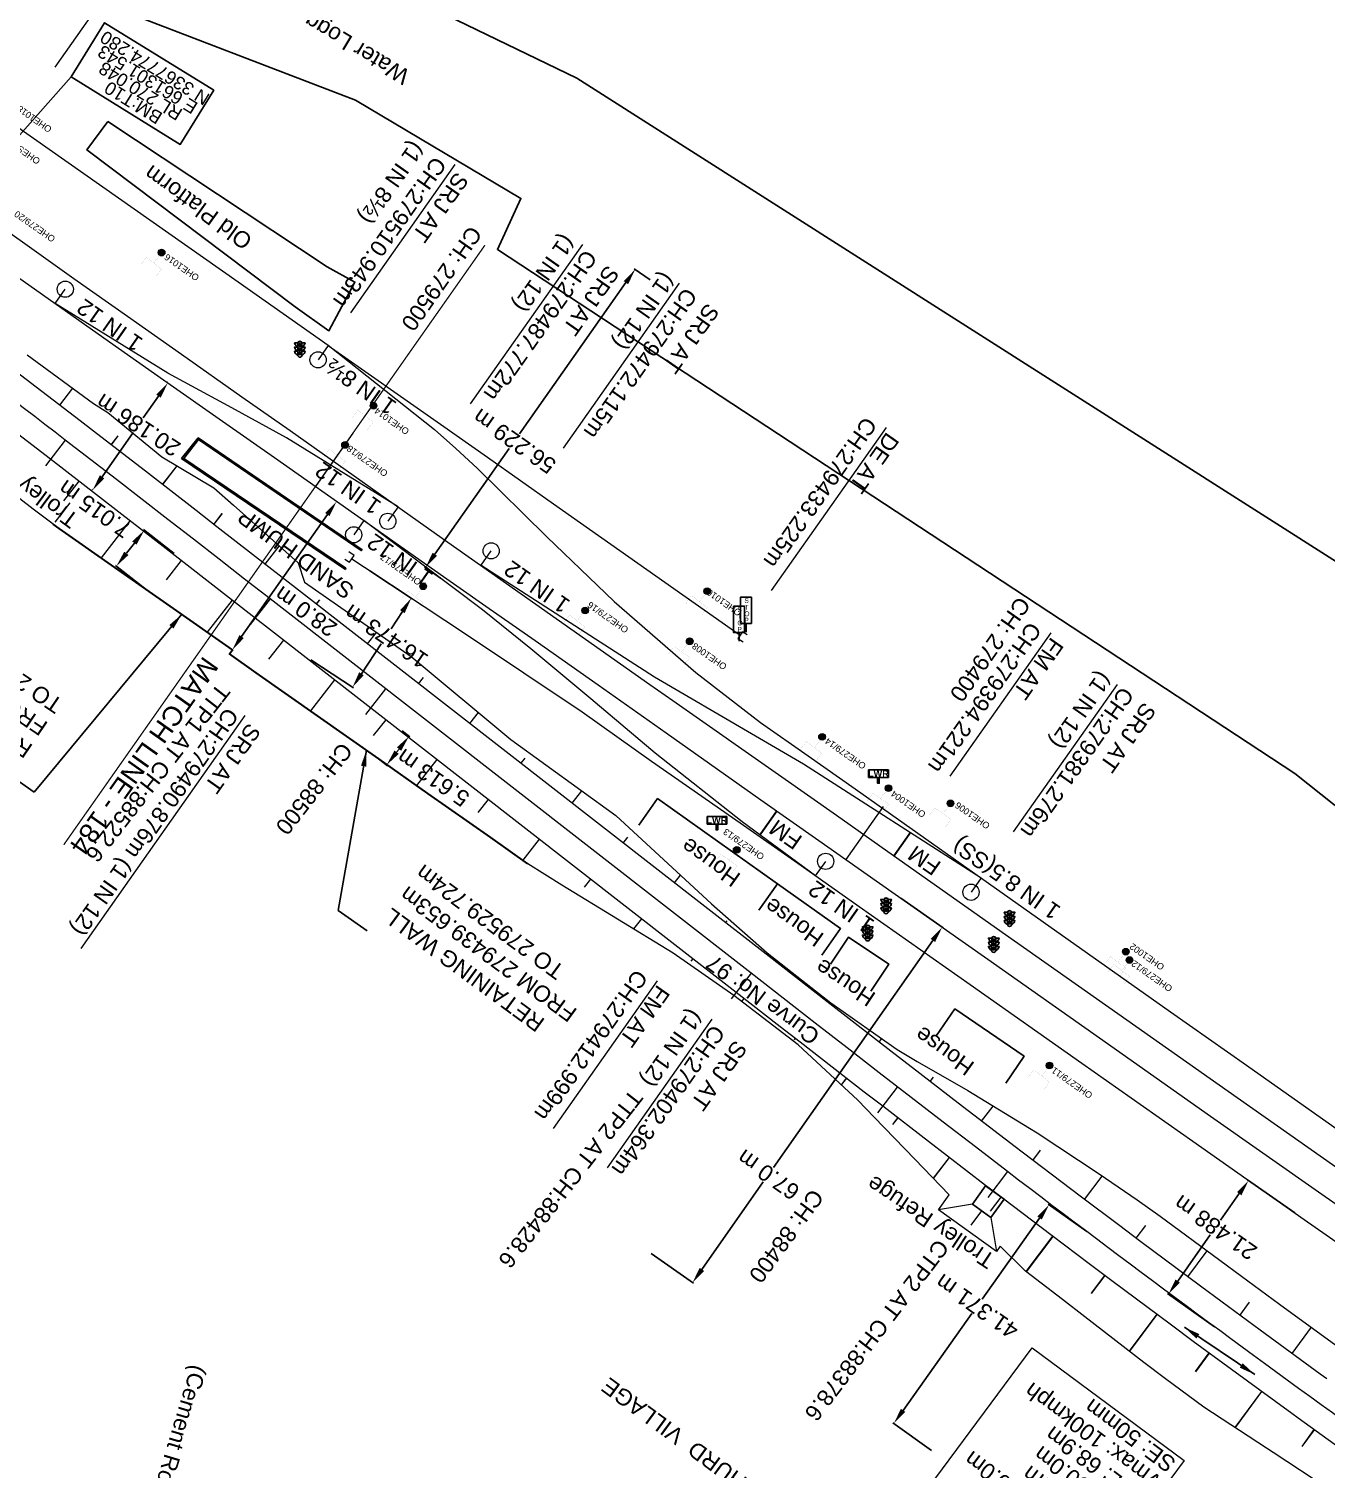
# Model space of a CAD drawing. Header units: metres. Extents: x 644418 to 1306172, y 3366650 to 6747308.
# Drawn here: x 661313.6 to 661513.7, y 3367580.5 to 3367802.7 of the extents above; entities that cross this region are included whole.
import ezdxf
from ezdxf.enums import TextEntityAlignment as Align

# ---------------------------------------------------------------- set-up
doc = ezdxf.new("R2010")
doc.units = ezdxf.units.M
doc.header["$MEASUREMENT"] = 0
doc.linetypes.add('CENTER', pattern=[2, 1.25, -0.25, 0.25, -0.25])
doc.linetypes.add('PHANTOM2', pattern=[1.25, 0.625, -0.125, 0.125, -0.125, 0.125, -0.125])
doc.layers.get('Defpoints').update_dxf_attribs({"lineweight": 0})
for name, color, linetype, lineweight in [('BOUNDARY DIMENTION', 10, 'Continuous', 0), ('Cardinal_Leader', 10, 'Continuous', 0), ('Existing Chainage', 7, 'Continuous', 0), ('Existing IR Track', 143, 'Continuous', 0), ('Existing Railway Boundary', 7, 'CENTER', 0), ('OHE MAST', 8, 'Continuous', 0), ('OHE MAST TEXT', 8, 'Continuous', 0), ('Proposed Chainage', 10, 'Continuous', 0), ('Proposed Curve_Details', 10, 'Continuous', 0), ('PROPOSED DFC TRACK', 1, 'Continuous', 0), ('PROPOSED DFCC TOE LINE', 239, 'Continuous', 0), ('PROPOSED DFCC TOE SLOPES', 239, 'Continuous', 0), ('PROPOSED DFCC TRACK', 1, 'Continuous', 0), ('PROPOSED RETAINING WALL', 154, 'Continuous', 30), ('Proposed TPTC Chainages', 1, 'Continuous', 0), ("SHAMBU STN. SRJ's", 251, 'Continuous', 0)]:
    doc.layers.add(name, color=color, linetype=linetype, lineweight=lineweight)
for name, color, linetype in [('DFCC Boundary', 6, 'CENTER'), ('Dimension', 10, 'Continuous'), ('LWR', 251, 'Continuous'), ('MATCH LINE', 7, 'Continuous'), ('PROPOSED DFCC FORMATION LINE', 187, 'Continuous'), ('RESIDENTIAL_BL_PUC', 251, 'Continuous'), ('RESIDENTIAL_BL_SEMI', 251, 'Continuous'), ('RETAINING_WALL', 142, 'Continuous'), ('Side Details', 251, 'Continuous'), ('SIGNAL_POST', 8, 'Continuous'), ('SRJ13A', 251, 'Continuous'), ('STOP', 251, 'Continuous'), ('STYLEREMARK', 251, 'Continuous'), ('SUB_ROAD_EDGE', 34, 'Continuous'), ('TOPO_TEXT', 251, 'Continuous'), ('Trolley Refuse', 10, 'Continuous'), ('Village Name', 7, 'Continuous'), ('WATER_LOGGED_AREA', 5, 'Continuous')]:
    doc.layers.add(name, color=color, linetype=linetype)
doc.styles.add('CUT-FILL', font='cut-fill.shx', dxfattribs={"height": 2})
doc.styles.add('NB', font='swissbo.ttf', dxfattribs={"height": 1.5})
doc.styles.get("Standard").update_dxf_attribs({"font": 'arial.ttf'})
doc.styles.add('Style-Arial', font='arial.ttf')
doc.styles.add('Vill txt', font='arial.ttf', dxfattribs={"height": 3})
doc.dimstyles.new('DIM', dxfattribs={"dimtxt": 2.5, "dimasz": 2.5, "dimexe": 0.18, "dimexo": 0.0625, "dimgap": 0.09, "dimtad": 0, "dimtih": 1, "dimtoh": 1, "dimdec": 3, "dimzin": 0, "dimdsep": 46, "dimtxsty": 'Standard', "dimcen": 0.09, "dimadec": 0, "dimazin": 0, "dimtfac": 1, "dimtdec": 3, "dimtofl": 0, "dimtmove": 0, "dimatfit": 3, "dimfxl": 1, "dimtolj": 1, "dimtzin": 0, "dimarcsym": 0})
doc.dimstyles.new('ISO-25', dxfattribs={"dimtxt": 2.5, "dimasz": 2.5, "dimexe": 1.25, "dimexo": 0.625, "dimtad": 1, "dimtxsty": 'Standard', "dimcen": 2.5, "dimadec": 0, "dimazin": 0, "dimtfac": 1, "dimtmove": 0, "dimatfit": 3, "dimfxl": 1, "dimarcsym": 0})

# ---------------------------------------------------------------- blocks, each defined once
blk = doc.blocks.new('LWR')
for p, q in [((-1.52, 2.09), (1.54, 2.09)), ((-1.52, 0.92), (-1.52, 2.09)), ((-1.52, 0.92), (1.54, 0.92)), ((1.54, 2.09), (1.54, 0.92))]:
    blk.add_line(p, q)
blk.add_lwpolyline([(-0.13, 0.92), (-0.13, 0), (0.13, 0), (0.13, 0.92)])
at = {"style": 'NB', "width": 1.025371}
blk.add_text('LWR', height=0.988, dxfattribs=at).set_placement((0, 1.5), align=Align.MIDDLE)
blk = doc.blocks.new('SIG')
for color, points in [(1, [(-0.22, 0.42, 0.180295), (-0.01, 0.33, -0.00255), (0.01, 0.33, -0.00255), (0.02, 0.33, 0.180295), (0.23, 0.42, -0.002654), (0.25, 0.44, 0.184495), (0.33, 0.65, 1.000001), (-0.32, 0.65, 0.184495), (-0.24, 0.44, -0.002654)]), (2, [(0.23, -0.23, -0.002654), (0.25, -0.21, 0.184495), (0.33, 0.01, 1.000001), (-0.32, 0.01, 0.184495), (-0.24, -0.21, -0.002654), (-0.22, -0.23, 0.180295), (-0.01, -0.32, -0.00255), (0.01, -0.32, -0.00255), (0.02, -0.32, 0.180295)]), (3, [(0.23, -0.88, -0.002654), (0.25, -0.86, 0.184495), (0.33, -0.64, 1.000001), (-0.32, -0.64, 0.184495), (-0.24, -0.86, -0.002654), (-0.22, -0.88, 0.395599)])]:
    blk.add_hatch(color=color).paths.add_polyline_path(points)
for p, q in [((-0.31, 0.98), (-0.32, -0.9)), ((0.33, -0.9), (0.32, 0.98))]:
    blk.add_line(p, q)
for points in [[(-0.31, 0.98), (-0.81, 0.98, 0.198758), (-0.42, 0.41, 0.003814), (-0.31, 0.39, 0.003814)], [(-0.31, 0.33), (-0.81, 0.33, 0.198758), (-0.42, -0.23, 0.003727), (-0.32, -0.26, 0.003727)], [(0.32, 0.98), (0.82, 0.98, -0.198758), (0.44, 0.41, -0.003814), (0.32, 0.39, -0.003814)], [(0.32, 0.33), (0.82, 0.33, -0.198758), (0.44, -0.23, -0.003727), (0.33, -0.26, -0.003727)], [(-0.32, -0.32), (-0.81, -0.32, 0.198758), (-0.42, -0.88, 0.003639), (-0.32, -0.9)], [(0.33, -0.32), (0.82, -0.32, -0.198758), (0.44, -0.88, -0.003639), (0.33, -0.9)]]:
    blk.add_lwpolyline(points, format="xyb")
for centre, radius, start, end in [((0.01, 0.91), 0.324, 12.4049, 167.5951), ((0.01, 0.81), 0.357, 27.7578, 152.2422), ((0.01, -0.9), 0.324, 181.4572, 358.5428)]:
    blk.add_arc(centre, radius, start, end)
blk = doc.blocks.new('STOP')
at = {"layer": 'SRJ13A'}
blk.add_lwpolyline([(0.84, 5.38), (-0.84, 5.38), (-0.84, 1.32), (0.84, 1.32)], close=True, dxfattribs=at)
blk.add_lwpolyline([(0, 1.32), (0, 0)], dxfattribs=at)
at = {"layer": 'SRJ13A', "style": 'CUT-FILL'}
for s, p in [('S', (-0.25, 4.48)), ('T', (-0.25, 3.44)), ('O', (-0.25, 2.44)), ('P', (-0.25, 1.46))]:
    blk.add_text(s, height=0.739, dxfattribs=at).set_placement(p)
blk = doc.blocks.new('OHE MAST')
h = blk.add_hatch(color=256)
edge = h.paths.add_edge_path()
edge.add_arc((0, 0), 0.514, 0, 360)
at = {"const_width": 0.01, "flags": 128}
for points in [[(1.5, 3.5), (1.5, 2), (-1.5, 2), (-1.5, 3.5)], [(0, 2), (0, 0)]]:
    blk.add_lwpolyline(points, dxfattribs=at)
blk.add_circle((0, 0), 0.514)
blk = doc.blocks.new('*D1673')
at = {"layer": 'Defpoints', "color": 0, "transparency": 16777216}
for p in [(661335.02, 3367748.04), (661335.02, 3367748.04), (661323.44, 3367731.51)]:
    blk.add_point(p, dxfattribs=at)
at = {"layer": 'Dimension', "color": 0, "lineweight": -2, "transparency": 16777216}
for p, q in [((661334.97, 3367748.08), (661334.87, 3367748.15)), ((661333.58, 3367745.99), (661331.24, 3367742.64)), ((661324.88, 3367733.55), (661329.67, 3367740.4)), ((661323.39, 3367731.54), (661323.29, 3367731.61))]:
    blk.add_line(p, q, dxfattribs=at)
at = {"layer": 'Dimension', "color": 0, "transparency": 16777216}
for points in [[(661333.24, 3367746.23), (661333.93, 3367745.76), (661335.02, 3367748.04)], [(661324.53, 3367733.79), (661325.22, 3367733.31), (661323.44, 3367731.51)]]:
    blk.add_solid(points, dxfattribs=at)
at = {"layer": 'Dimension', "color": 0, "lineweight": 0, "transparency": 16777216, "insert": (661330.45, 3367741.52), "char_height": 2.5, "attachment_point": 5, "rotation": 147}
blk.add_mtext('\\A1;20.186 m', dxfattribs=at)
blk = doc.blocks.new('*D1677')
at = {"layer": 'Defpoints', "color": 0, "transparency": 16777216}
for p in [(661366.11, 3367719.1), (661372.57, 3367714.84), (661357.04, 3367705.35)]:
    blk.add_point(p, dxfattribs=at)
at = {"layer": 'Dimension', "color": 0, "lineweight": -2, "transparency": 16777216}
for p, q in [((661366.16, 3367719.07), (661372.72, 3367714.74)), ((661371.19, 3367712.75), (661369.44, 3367710.1)), ((661364.88, 3367703.17), (661367.94, 3367707.81)), ((661357.09, 3367705.32), (661363.65, 3367700.99))]:
    blk.add_line(p, q, dxfattribs=at)
at = {"layer": 'Dimension', "color": 0, "transparency": 16777216}
for points in [[(661370.85, 3367712.98), (661371.54, 3367712.52), (661372.57, 3367714.84)], [(661364.53, 3367703.4), (661365.22, 3367702.94), (661363.5, 3367701.09)]]:
    blk.add_solid(points, dxfattribs=at)
at = {"layer": 'Dimension', "color": 0, "lineweight": 0, "transparency": 16777216, "insert": (661368.69, 3367708.95), "char_height": 2.5, "attachment_point": 5, "rotation": 146}
blk.add_mtext('\\A1;16.473 m', dxfattribs=at)
blk = doc.blocks.new('*D1507')
at = {"layer": 'Defpoints', "color": 0, "transparency": 16777216}
for p in [(661508.85, 3367619.98), (661489.32, 3367607.46), (661496.47, 3367602.42)]:
    blk.add_point(p, dxfattribs=at)
at = {"layer": 'Dimension', "color": 0, "lineweight": -2, "transparency": 16777216}
for p, q in [((661508.8, 3367620.01), (661501.55, 3367625.13)), ((661500.26, 3367622.98), (661497.37, 3367618.88)), ((661490.76, 3367609.5), (661495.79, 3367616.64)), ((661496.42, 3367602.45), (661489.17, 3367607.56))]:
    blk.add_line(p, q, dxfattribs=at)
at = {"layer": 'Dimension', "color": 0, "transparency": 16777216}
for points in [[(661499.92, 3367623.22), (661500.6, 3367622.74), (661501.7, 3367625.02)], [(661490.42, 3367609.74), (661491.1, 3367609.26), (661489.32, 3367607.46)]]:
    blk.add_solid(points, dxfattribs=at)
at = {"layer": 'Dimension', "color": 0, "lineweight": 0, "transparency": 16777216, "insert": (661496.58, 3367617.76), "char_height": 2.5, "attachment_point": 5, "rotation": 145}
blk.add_mtext('\\A1;21.488 m', dxfattribs=at)
blk = doc.blocks.new('*D1555')
at = {"layer": 'Defpoints', "color": 0, "linetype": 'ByBlock', "ltscale": 0.5, "transparency": 16777216}
for p in [(661407.1, 3367765.54), (661409.48, 3367763.87), (661377.13, 3367717.88)]:
    blk.add_point(p, dxfattribs=at)
at = {"layer": 'Existing Railway Boundary', "color": 0, "linetype": 'ByBlock', "lineweight": -2, "ltscale": 0.5, "transparency": 16777216}
for p, q in [((661409.42, 3367763.91), (661406.95, 3367765.65)), ((661405.66, 3367763.5), (661389.25, 3367740.16)), ((661376.19, 3367721.6), (661387.68, 3367737.93)), ((661377.08, 3367717.92), (661374.61, 3367719.65))]:
    blk.add_line(p, q, dxfattribs=at)
at = {"layer": 'Existing Railway Boundary', "color": 0, "linetype": 'ByBlock', "ltscale": 0.5, "transparency": 16777216}
for points in [[(661405.32, 3367763.74), (661406, 3367763.26), (661407.1, 3367765.54)], [(661375.85, 3367721.84), (661376.53, 3367721.36), (661374.75, 3367719.55)]]:
    blk.add_solid(points, dxfattribs=at)
at = {"layer": 'Existing Railway Boundary', "color": 0, "linetype": 'ByBlock', "ltscale": 0.5, "transparency": 16777216, "insert": (661388.46, 3367739.04), "char_height": 2.5, "attachment_point": 5, "rotation": 145}
blk.add_mtext('\\A1;56.229 m', dxfattribs=at)
blk = doc.blocks.new('*D1612')
at = {"layer": 'BOUNDARY DIMENTION', "color": 0, "lineweight": -2, "transparency": 16777216}
for p, q in [((661476.74, 3367617.12), (661470.76, 3367621.36)), ((661469.46, 3367619.22), (661460.59, 3367606.71)), ((661448.41, 3367589.56), (661459.01, 3367604.48)), ((661452.8, 3367583.38), (661446.82, 3367587.62))]:
    blk.add_line(p, q, dxfattribs=at)
at = {"layer": 'BOUNDARY DIMENTION', "color": 0, "transparency": 16777216}
for points in [[(661469.12, 3367619.46), (661469.8, 3367618.98), (661470.91, 3367621.26)], [(661448.08, 3367589.8), (661448.75, 3367589.32), (661446.97, 3367587.52)]]:
    blk.add_solid(points, dxfattribs=at)
at = {"layer": 'Defpoints', "color": 0, "transparency": 16777216}
for p in [(661470.91, 3367621.26), (661476.79, 3367617.08), (661452.85, 3367583.35)]:
    blk.add_point(p, dxfattribs=at)
at = {"layer": 'BOUNDARY DIMENTION', "color": 0, "transparency": 16777216, "insert": (661459.8, 3367605.59), "char_height": 2.5, "attachment_point": 5, "rotation": 145}
blk.add_mtext('\\A1;41.371 m', dxfattribs=at)
blk = doc.blocks.new('*D1613')
at = {"layer": 'BOUNDARY DIMENTION', "color": 0, "lineweight": -2, "transparency": 16777216}
for p, q in [((661371.16, 3367694.35), (661372.36, 3367693.42)), ((661370.3, 3367691.08), (661370.68, 3367691.56)), ((661367.71, 3367689.92), (661368.91, 3367688.99))]:
    blk.add_line(p, q, dxfattribs=at)
at = {"layer": 'BOUNDARY DIMENTION', "color": 0, "transparency": 16777216}
for points in [[(661370.35, 3367691.82), (661371.01, 3367691.3), (661372.21, 3367693.53)], [(661369.97, 3367691.33), (661370.63, 3367690.82), (661368.77, 3367689.1)]]:
    blk.add_solid(points, dxfattribs=at)
at = {"layer": 'Defpoints', "color": 0, "transparency": 16777216}
for p in [(661371.11, 3367694.39), (661372.21, 3367693.53), (661367.67, 3367689.96)]:
    blk.add_point(p, dxfattribs=at)
at = {"layer": 'BOUNDARY DIMENTION', "color": 0, "transparency": 16777216, "insert": (661375.93, 3367687.13), "char_height": 2.5, "attachment_point": 5, "rotation": 145}
blk.add_mtext('\\A1;5.613 m', dxfattribs=at)
blk = doc.blocks.new('*D1614')
at = {"layer": 'BOUNDARY DIMENTION', "color": 0, "lineweight": -2, "transparency": 16777216}
for p, q in [((661336.01, 3367721.72), (661331.26, 3367725.42)), ((661328.63, 3367721.75), (661329.86, 3367723.34)), ((661331.7, 3367716.19), (661326.95, 3367719.89))]:
    blk.add_line(p, q, dxfattribs=at)
at = {"layer": 'BOUNDARY DIMENTION', "color": 0, "transparency": 16777216}
for points in [[(661329.53, 3367723.59), (661330.19, 3367723.08), (661331.4, 3367725.31)], [(661328.3, 3367722), (661328.95, 3367721.49), (661327.09, 3367719.78)]]:
    blk.add_solid(points, dxfattribs=at)
at = {"layer": 'Defpoints', "color": 0, "transparency": 16777216}
for p in [(661331.4, 3367725.31), (661336.06, 3367721.68), (661331.75, 3367716.15)]:
    blk.add_point(p, dxfattribs=at)
at = {"layer": 'BOUNDARY DIMENTION', "color": 0, "transparency": 16777216, "insert": (661323.76, 3367728.6), "char_height": 2.5, "attachment_point": 5, "rotation": 145}
blk.add_mtext('\\A1;7.015 m', dxfattribs=at)
blk = doc.blocks.new('*D1801')
at = {"layer": 'Defpoints', "color": 0, "linetype": 'Continuous', "ltscale": 0.5, "transparency": 16777216}
for p in [(661448.01, 3367668.6), (661454.45, 3367664.08), (661409.5, 3367613.78)]:
    blk.add_point(p, dxfattribs=at)
at = {"layer": 'DFCC Boundary', "color": 0, "linetype": 'Continuous', "lineweight": -2, "ltscale": 0.5, "transparency": 16777216}
for p, q in [((661448.06, 3367668.57), (661454.6, 3367663.98)), ((661453.01, 3367662.04), (661428.41, 3367627.02)), ((661417.38, 3367611.3), (661426.84, 3367624.78)), ((661409.55, 3367613.74), (661416.09, 3367609.15))]:
    blk.add_line(p, q, dxfattribs=at)
at = {"layer": 'DFCC Boundary', "color": 0, "linetype": 'Continuous', "ltscale": 0.5, "transparency": 16777216}
for points in [[(661452.67, 3367662.28), (661453.35, 3367661.8), (661454.45, 3367664.08)], [(661417.04, 3367611.54), (661417.72, 3367611.06), (661415.94, 3367609.26)]]:
    blk.add_solid(points, dxfattribs=at)
at = {"layer": 'DFCC Boundary', "color": 0, "linetype": 'Continuous', "ltscale": 0.5, "transparency": 16777216, "insert": (661427.63, 3367625.9), "char_height": 2.5, "attachment_point": 5, "rotation": 145}
blk.add_mtext('\\A1;67.0 m', dxfattribs=at)
blk = doc.blocks.new('*D1813')
at = {"layer": 'Defpoints', "color": 0, "linetype": 'Continuous', "ltscale": 0.5, "transparency": 16777216}
for p in [(661361.06, 3367729.77), (661361.06, 3367729.77), (661344.97, 3367706.86)]:
    blk.add_point(p, dxfattribs=at)
at = {"layer": 'DFCC Boundary', "color": 0, "linetype": 'Continuous', "lineweight": -2, "ltscale": 0.5, "transparency": 16777216}
for p, q in [((661361.11, 3367729.74), (661361.21, 3367729.67)), ((661346.4, 3367708.91), (661359.62, 3367727.73)), ((661345.02, 3367706.83), (661345.11, 3367706.76))]:
    blk.add_line(p, q, dxfattribs=at)
at = {"layer": 'DFCC Boundary', "color": 0, "linetype": 'Continuous', "ltscale": 0.5, "transparency": 16777216}
for points in [[(661359.28, 3367727.97), (661359.96, 3367727.49), (661361.06, 3367729.77)], [(661346.06, 3367709.15), (661346.74, 3367708.67), (661344.97, 3367706.86)]]:
    blk.add_solid(points, dxfattribs=at)
at = {"layer": 'DFCC Boundary', "color": 0, "linetype": 'Continuous', "ltscale": 0.5, "transparency": 16777216, "insert": (661356.29, 3367712.78), "char_height": 2.5, "attachment_point": 5, "rotation": 145}
blk.add_mtext('\\A1;28.0 m', dxfattribs=at)

msp = doc.modelspace()

# ---------------------------------------------------------------- linework, layer by layer
at = {"layer": 'Cardinal_Leader', "linetype": 'Continuous', "lineweight": 0, "flags": 128}
for points in [[(661319.1973, 3367739.2226), (661316.1482, 3367735.26)], [(661350.8056, 3367714.7091), (661347.7338, 3367710.7639)], [(661424.9666, 3367656.9676), (661421.8949, 3367653.0224)], [(661464.5206, 3367626.3823), (661461.4885, 3367622.4066)]]:
    msp.add_lwpolyline(points, dxfattribs=at)
at = {"layer": 'Existing Chainage', "color": 0, "linetype": 'Continuous', "lineweight": 13, "flags": 128}
for points in [[(661363.538, 3367740.2605), (661357.7895, 3367732.0779)], [(661445.3219, 3367682.7179), (661439.5744, 3367674.5346)]]:
    msp.add_lwpolyline(points, dxfattribs=at)
at = {"layer": 'Existing IR Track', "flags": 128}
for points in [[(661311.3696, 3367787.858), (661345.8684, 3367763.6299), (661359.7374, 3367753.8347), (661376.1464, 3367740.8722), (661379.4254, 3367737.93), (661382.7483, 3367734.8651), (661393.493, 3367724.2886), (661403.8393, 3367714.3202), (661416.447, 3367703.3665), (661426.419, 3367695.6693), (661433.7686, 3367690.5374), (661441.0042, 3367685.4267), (661467.0458, 3367667.0321), (661489.6715, 3367651.0504), (661501.3634, 3367642.8196), (661518.3585, 3367630.8378)], [(661303.3854, 3367776.308), (661320.543, 3367764.1393), (661328.7858, 3367758.332), (661337.1457, 3367752.4424), (661346.4137, 3367745.8974), (661353.8693, 3367740.6683), (661377.3338, 3367724.1084), (661409.363, 3367701.5043), (661412.8826, 3367699.0349), (661429.7075, 3367687.2777), (661438.1289, 3367681.3409), (661446.9424, 3367675.1277), (661464.192, 3367662.9772), (661481.505, 3367650.7822), (661498.5337, 3367638.8015), (661520.3497, 3367623.482)], [(661300.5609, 3367772.2919), (661326.0018, 3367754.3781), (661334.358, 3367748.5044), (661343.441, 3367742.1469), (661351.452, 3367736.5302), (661365.1792, 3367726.8787), (661374.622, 3367720.2526), (661384.0855, 3367713.6033), (661391.6539, 3367708.2798), (661401.3932, 3367701.4464), (661411.8653, 3367694.044), (661426.4789, 3367683.7322), (661435.4019, 3367677.4652), (661444.2845, 3367671.2265), (661461.4798, 3367659.1253), (661478.7125, 3367646.9978), (661495.8271, 3367634.9583), (661512.9966, 3367622.8803), (661529.2967, 3367611.5227)], [(661370.517, 3367728.9193), (661353.3338, 3367739.5492), (661344.8751, 3367744.1953), (661335.0355, 3367749.5361), (661317.6432, 3367760.2637)], [(661359.7574, 3367753.8189), (661377.0809, 3367741.6739), (661384.3048, 3367736.58), (661394.5018, 3367729.3794), (661423.3024, 3367709.1438)], [(661434.9126, 3367672.0194), (661423.604, 3367680.3339), (661410.194, 3367690.9261), (661400.2499, 3367699.2936), (661390.9805, 3367707.0353), (661383.5451, 3367713.048), (661365.2503, 3367726.8288)], [(661363.3793, 3367720.8994), (661371.344, 3367715.6454), (661380.9513, 3367709.3078), (661398.9098, 3367697.2748), (661409.6345, 3367689.7095), (661423.2847, 3367680.173), (661432.6707, 3367673.5915), (661441.6576, 3367667.2897), (661458.7445, 3367655.2429), (661475.9679, 3367643.1039), (661493.0858, 3367631.0661), (661510.2832, 3367618.9724), (661526.5409, 3367607.6232)], [(661383.3221, 3367719.9087), (661410.0726, 3367702.6921), (661425.0396, 3367693.9818), (661433.0621, 3367689.2916), (661460.4446, 3367671.695)]]:
    msp.add_lwpolyline(points, dxfattribs=at)
at = {"layer": 'MATCH LINE', "linetype": 'PHANTOM2', "ltscale": 15, "const_width": 0.2}
msp.add_lwpolyline([(661383.9168, 3367769.2684), (661318.9736, 3367676.7978)], dxfattribs=at)
at = {"layer": 'Proposed Chainage', "lineweight": 0, "flags": 128}
msp.add_lwpolyline([(661365.5628, 3367696.8823), (661368.6346, 3367700.8275)], dxfattribs=at)
at = {"layer": 'Proposed Chainage', "linetype": 'Continuous', "lineweight": 0, "flags": 128}
msp.add_lwpolyline([(661444.4988, 3367635.4627), (661447.5576, 3367639.4179)], dxfattribs=at)
at = {"layer": 'Proposed Curve_Details'}
msp.add_lwpolyline([(661491.7734, 3367581.8201), (661471.6287, 3367554.6377), (661448.1892, 3367572.0086), (661468.334, 3367599.191)], close=True, dxfattribs=at)
at = {"layer": 'PROPOSED DFCC FORMATION LINE', "lineweight": 0, "flags": 128}
for points in [[(661513.7372, 3367594.4256), (661512.752, 3367595.1415), (661503.4979, 3367601.9015), (661497.6258, 3367606.2248), (661494.2749, 3367608.7039), (661485.0832, 3367615.5485), (661481.6093, 3367618.1525), (661475.9231, 3367622.4353), (661466.7947, 3367629.3641), (661465.6887, 3367630.208), (661456.8858, 3367636.9571), (661449.8517, 3367642.3843), (661447.0018, 3367644.5901), (661437.1331, 3367652.2507), (661434.0611, 3367654.6403), (661427.2704, 3367659.9265), (661418.2807, 3367666.9258), (661402.4999, 3367679.2127), (661386.7191, 3367691.4996), (661370.9384, 3367703.7864), (661355.1576, 3367716.0733), (661353.1093, 3367717.668), (661342.5852, 3367725.8585), (661339.3697, 3367728.3577), (661332.0469, 3367734.0385), (661323.543, 3367740.6093), (661321.4841, 3367742.1947), (661311.4472, 3367749.8889)], [(661517.6548, 3367582.3375), (661509.3301, 3367588.3571), (661508.3419, 3367589.0751), (661499.06, 3367595.8554), (661493.1703, 3367600.1917), (661489.8093, 3367602.6782), (661480.59, 3367609.5434), (661477.1057, 3367612.1553), (661471.4023, 3367616.4509), (661462.2465, 3367623.4005), (661461.1373, 3367624.2469), (661452.3116, 3367631.0135), (661445.2635, 3367636.4515), (661442.409, 3367638.6608), (661432.5293, 3367646.33), (661429.4553, 3367648.7212), (661422.6628, 3367654.0087), (661413.6731, 3367661.0081), (661397.8923, 3367673.2949), (661382.1116, 3367685.5818), (661366.3308, 3367697.8686), (661350.55, 3367710.1555), (661348.5018, 3367711.7502), (661337.9814, 3367719.9378), (661334.7686, 3367722.4349), (661327.4544, 3367728.109), (661318.965, 3367734.6685), (661316.9105, 3367736.2506), (661306.895, 3367743.9284)]]:
    msp.add_lwpolyline(points, dxfattribs=at)
at = {"layer": 'PROPOSED DFCC TOE LINE', "lineweight": 0, "flags": 128}
for points in [[(661313.3471, 3367752.3766), (661323.5493, 3367744.8786), (661325.7444, 3367743.4659), (661334.072, 3367736.6531), (661342.1025, 3367731.8754), (661345.1507, 3367729.1579), (661355.1272, 3367720.2597), (661356.0997, 3367717.2833), (661372.5303, 3367705.8311), (661387.907, 3367693.0252), (661404.1151, 3367681.2872), (661418.8641, 3367667.6751), (661427.4293, 3367660.1306), (661434.1966, 3367654.8145), (661437.258, 3367652.4113), (661447.4733, 3367645.1989), (661450.5958, 3367643.3465), (661458.3702, 3367638.8859), (661467.8896, 3367633.0905), (661469.0844, 3367632.3664), (661478.6331, 3367626.0227), (661484.5251, 3367622.0354), (661488.0568, 3367619.5226), (661497.2568, 3367612.7276), (661500.6081, 3367610.263), (661506.4771, 3367605.9604), (661515.7181, 3367599.2217)], [(661317.3496, 3367726.2346), (661314.2735, 3367728.5804), (661312.2116, 3367730.1439), (661303.792, 3367736.063)], [(661514.0883, 3367577.3838), (661505.4846, 3367583.0618), (661504.4576, 3367583.732), (661494.8096, 3367590.0648), (661488.8941, 3367594.4015), (661485.5629, 3367596.9484), (661476.429, 3367603.9823), (661472.9783, 3367606.6591), (661467.2922, 3367611.0101), (661463.3903, 3367614.8791), (661462.8112, 3367614.0696), (661453.8648, 3367620.4697), (661455.5308, 3367622.7986), (661450.2062, 3367628.2779), (661443.9522, 3367634.7558), (661441.4214, 3367637.3858), (661432.2193, 3367645.9315), (661429.1339, 3367648.3081), (661422.3161, 3367653.5634), (661412.9594, 3367660.0914), (661395.7602, 3367670.5565), (661390.5432, 3367673.8668)]]:
    msp.add_lwpolyline(points, dxfattribs=at)
at = {"layer": 'PROPOSED DFCC TOE SLOPES', "linetype": 'Continuous', "lineweight": 0, "flags": 128}
for points in [[(661318.3578, 3367744.5913), (661320.3686, 3367747.2162)], [(661318.3711, 3367744.5811), (661320.388, 3367747.2019)], [(661326.2959, 3367738.4822), (661327.3662, 3367739.8729)], [(661326.3106, 3367738.4708), (661327.3841, 3367739.8586)], [(661334.2204, 3367732.3524), (661336.4519, 3367735.2372)], [(661334.2307, 3367732.3444), (661336.4686, 3367735.2273)], [(661321.2766, 3367732.8825), (661318.9351, 3367729.8468)], [(661319.8859, 3367729.5219), (661317.5833, 3367726.5645)], [(661329.1741, 3367726.7749), (661324.7437, 3367721.0565)], [(661342.1299, 3367726.2124), (661343.4234, 3367727.8786)], [(661342.137, 3367726.2068), (661343.4322, 3367727.8711)], [(661350.0289, 3367720.0654), (661352.207, 3367722.8643)], [(661350.0299, 3367720.0646), (661352.2084, 3367722.863)], [(661337.0648, 3367720.6502), (661334.7447, 3367717.6648)], [(661344.9528, 3367714.5122), (661341.1094, 3367709.5739)], [(661357.9208, 3367713.9218), (661358.4487, 3367714.6)], [(661357.9213, 3367713.9214), (661358.4493, 3367714.5995)], [(661365.8117, 3367707.778), (661367.1925, 3367709.5515)], [(661352.843, 3367708.3702), (661350.5563, 3367705.433)], [(661373.7021, 3367701.6346), (661374.4627, 3367702.6115)], [(661360.7331, 3367702.227), (661357.0112, 3367697.4467)], [(661368.6235, 3367696.0835), (661366.71, 3367693.626)], [(661381.5925, 3367695.4912), (661382.9116, 3367697.1854)], [(661376.5139, 3367689.9401), (661373.3936, 3367685.9325)], [(661389.4829, 3367689.3477), (661390.1142, 3367690.1586)], [(661397.3733, 3367683.2043), (661398.8496, 3367685.1005)], [(661384.4043, 3367683.7967), (661382.8319, 3367681.7772)], [(661405.2637, 3367677.0609), (661405.9809, 3367677.9821)], [(661392.2946, 3367677.6533), (661389.7714, 3367674.4124)], [(661400.185, 3367671.5098), (661399.222, 3367670.273)], [(661413.1541, 3367670.9174), (661414.0726, 3367672.0972)], [(661408.0754, 3367665.3664), (661406.8586, 3367663.8036)], [(661421.0444, 3367664.7741), (661421.2708, 3367665.0649)], [(661415.9658, 3367659.223), (661415.6558, 3367658.8248)], [(661415.9659, 3367659.2229), (661415.6559, 3367658.8247)], [(661428.9342, 3367658.6313), (661429.0874, 3367658.8281)], [(661423.8564, 3367653.0796), (661423.5141, 3367652.64)], [(661423.8575, 3367653.0787), (661423.5153, 3367652.6391)], [(661436.8218, 3367652.4929), (661436.8848, 3367652.5739)], [(661431.7491, 3367646.9369), (661431.5926, 3367646.7358)], [(661431.756, 3367646.9316), (661431.5997, 3367646.7303)], [(661444.7127, 3367646.3671), (661445.1039, 3367646.8718)], [(661439.6547, 3367640.7989), (661438.8551, 3367639.769)], [(661439.6634, 3367640.7921), (661438.8646, 3367639.7602)], [(661452.6083, 3367640.2574), (661453.1256, 3367640.9278)], [(661460.5169, 3367634.1732), (661462.2976, 3367636.4949)], [(661447.5711, 3367634.671), (661446.7842, 3367633.6543)], [(661447.5878, 3367634.6582), (661446.8024, 3367633.6376)], [(661468.4408, 3367628.1146), (661469.624, 3367629.6682)], [(661455.5126, 3367628.5593), (661453.0466, 3367625.355)], [(661455.5298, 3367628.5461), (661453.0701, 3367625.3308)], [(661476.3833, 3367622.0887), (661479.1106, 3367625.6996)], [(661463.495, 3367622.4528), (661461.8325, 3367620.2624)], [(661459.0966, 3367621.3378), (661453.8648, 3367620.4697)], [(661460.5199, 3367620.3196), (661458.851, 3367618.1381)], [(661461.9432, 3367619.3014), (661462.8112, 3367614.0696)], [(661484.3496, 3367616.0984), (661485.8299, 3367618.0761)], [(661471.4605, 3367616.4071), (661467.3378, 3367610.9752)], [(661471.4867, 3367616.3874), (661467.3875, 3367610.9372)], [(661492.3447, 3367610.1412), (661495.3245, 3367614.1548)], [(661479.4786, 3367610.3766), (661477.3981, 3367607.6105)], [(661479.5046, 3367610.357), (661477.4359, 3367607.5815)], [(661500.3597, 3367604.212), (661501.8499, 3367606.2361)], [(661487.5226, 3367604.381), (661483.2883, 3367598.7)], [(661487.5428, 3367604.366), (661483.3272, 3367598.6701)], [(661508.4018, 3367598.3193), (661511.3737, 3367602.3897)], [(661495.5808, 3367598.417), (661493.4415, 3367595.5265)], [(661495.6088, 3367598.3963), (661493.483, 3367595.496)], [(661503.6743, 3367592.4847), (661499.5973, 3367586.9223)], [(661503.6948, 3367592.4697), (661499.6381, 3367586.8955)], [(661511.7803, 3367586.5854), (661509.8928, 3367583.9918)], [(661511.8054, 3367586.5672), (661509.9294, 3367583.9669)]]:
    msp.add_lwpolyline(points, dxfattribs=at)
at = {"layer": 'PROPOSED DFCC TRACK', "color": 12, "flags": 128}
msp.add_lwpolyline([(661519.8459, 3367585.3808, -0.00688656), (661464.5206, 3367626.3823), (661459.5554, 3367630.1784), (661454.5987, 3367633.9853), (661449.649, 3367637.8015), (661444.7054, 3367641.6255), (661439.7665, 3367645.4556), (661434.8312, 3367649.2904), (661429.8983, 3367653.1282), (661424.9666, 3367656.9676), (661350.8056, 3367714.7091), (661346.8602, 3367717.7807), (661342.9144, 3367720.8516), (661338.9675, 3367723.9211), (661335.0189, 3367726.9885), (661331.0682, 3367730.053), (661327.1147, 3367733.114), (661323.1579, 3367736.1708), (661319.1973, 3367739.2226, 0.00902402), (661217.7054, 3367814.4399)], format="xyb", dxfattribs=at)
at = {"layer": 'PROPOSED RETAINING WALL', "flags": 128}
msp.add_lwpolyline([(661390.5432, 3367673.8668), (661384.8196, 3367677.9127), (661375.1078, 3367684.7268), (661367.5374, 3367690.0517), (661358.0886, 3367696.6907), (661348.6239, 3367703.3322), (661344.5162, 3367706.2202), (661344.9668, 3367706.8618), (661335.3627, 3367713.6144), (661327.3851, 3367719.2077), (661318.2791, 3367725.5812), (661317.3496, 3367726.2346)], dxfattribs=at)
at = {"layer": 'RESIDENTIAL_BL_PUC', "linetype": 'Continuous'}
msp.add_polyline3d([(661325.744, 3367788.378, 270.235), (661322.534, 3367783.97, 270.561), (661354.677, 3367759.784, 271.052), (661359.859, 3367756.084, 269.993), (661363.871, 3367763.575, 270.375), (661359.584, 3367765.921, 270.611)], close=True, dxfattribs=at)
for points in [[(661407.6551, 3367679.8333, 270.084), (661410.55, 3367683.91, 270.084), (661429.051, 3367670.772, 270.332), (661426.1561, 3367666.6953, 270.332)], [(661426.1524, 3367666.698, 270.332), (661429.051, 3367670.772, 270.332), (661438.763, 3367663.862, 270.401), (661435.8644, 3367659.788, 270.401)], [(661453.5764, 3367647.3573, 270.15), (661456.404, 3367651.481, 270.15), (661467.075, 3367644.164, 270.119), (661464.2474, 3367640.0403, 270.119)]]:
    msp.add_polyline3d(points, dxfattribs=at)
at = {"layer": 'RESIDENTIAL_BL_SEMI', "linetype": 'Continuous'}
msp.add_polyline3d([(661437.2013, 3367658.3676, 270.432), (661439.97, 3367662.531, 270.432), (661446.212, 3367658.38, 269.964), (661443.4433, 3367654.2166, 269.964)], dxfattribs=at)
at = {"layer": 'RETAINING_WALL', "linetype": 'Continuous'}
msp.add_polyline3d([(661362.405, 3367719.255, 270.548), (661362.485, 3367719.436, 270.509), (661337.477, 3367736.371, 270.633), (661339.724, 3367739.284, 270.719), (661364.819, 3367722.172, 270.442), (661364.973, 3367722.31, 270.386), (661339.723, 3367739.555, 270.714), (661337.142, 3367736.383, 270.586), (661362.405, 3367719.255, 270.548)], dxfattribs=at)
at = {"layer": "SHAMBU STN. SRJ's", "color": 7}
for p, q in [((661317.6432, 3367760.2637), (661319.2046, 3367762.4823)), ((661359.7575, 3367753.8188), (661358.1895, 3367751.5907)), ((661365.2503, 3367726.8288), (661363.6883, 3367724.6092)), ((661370.517, 3367728.9193), (661368.9477, 3367726.6895)), ((661383.3221, 3367719.9087), (661384.8835, 3367722.1273)), ((661434.9126, 3367672.0194), (661436.474, 3367674.2381)), ((661460.4523, 3367671.6895), (661458.8909, 3367669.4709))]:
    msp.add_line(p, q, dxfattribs=at)
at = {"layer": "SHAMBU STN. SRJ's", "lineweight": 13, "flags": 128}
for points in [[(661317.6199, 3367796.7444), (661337.1407, 3367824.4605)], [(661363.2274, 3367758.8257), (661379.3473, 3367781.7131)], [(661381.7052, 3367744.8297), (661399.0161, 3367769.4081)], [(661396.0462, 3367737.9846), (661413.9433, 3367763.4106)], [(661428.1214, 3367715.998), (661445.8371, 3367741.1511)], [(661465.4527, 3367678.8057), (661481.4624, 3367701.5367)], [(661321.6508, 3367660.7919), (661346.9519, 3367696.7133)], [(661394.4742, 3367633.0266), (661410.5356, 3367655.8259)], [(661402.8236, 3367626.9699), (661418.9754, 3367649.8982)]]:
    msp.add_lwpolyline(points, dxfattribs=at)
at = {"layer": "SHAMBU STN. SRJ's", "color": 143, "flags": 128}
for points in [[(661362.3279, 3367720.8662), (661363.0267, 3367720.3862), (661363.7319, 3367721.4127), (661362.9376, 3367721.9584)], [(661424.3538, 3367709.177), (661423.655, 3367709.657), (661422.9498, 3367708.6305), (661423.7441, 3367708.0849)]]:
    msp.add_lwpolyline(points, dxfattribs=at)
at = {"layer": "SHAMBU STN. SRJ's", "lineweight": 13, "elevation": 270.257, "flags": 128}
msp.add_lwpolyline([(661455.6795, 3367687.3658), (661471.2549, 3367709.48)], dxfattribs=at)
at = {"layer": "SHAMBU STN. SRJ's", "color": 7, "const_width": 0.3, "flags": 128}
msp.add_lwpolyline([(661428.933, 3367682.0021), (661426.3418, 3367678.3209)], dxfattribs=at)
at = {"layer": "SHAMBU STN. SRJ's", "color": 7, "const_width": 0.3, "elevation": 270.257, "flags": 128}
msp.add_lwpolyline([(661449.5518, 3367678.6946), (661447.0057, 3367675.0831)], dxfattribs=at)
at = {"layer": "SHAMBU STN. SRJ's", "color": 7}
for centre in [(661319.2046, 3367762.4823), (661358.1895, 3367751.5907), (661368.9477, 3367726.6895), (661363.6883, 3367724.6092), (661384.8835, 3367722.1273), (661436.474, 3367674.2381), (661458.8909, 3367669.4709)]:
    msp.add_circle(centre, 1.2487, dxfattribs=at)
at = {"layer": 'STYLEREMARK'}
msp.add_line((661301.543, 3367774.28), (661320.1051, 3367795.2419), dxfattribs=at)
at = {"layer": 'STYLEREMARK', "linetype": 'Continuous'}
msp.add_lwpolyline([(661320.1051, 3367795.2419), (661325.2587, 3367803.5774), (661342.0998, 3367793.1649), (661336.9462, 3367784.8295)], close=True, dxfattribs=at)
at = {"layer": 'Trolley Refuse'}
msp.add_lwpolyline([(661461.133, 3367624.1844), (661463.9796, 3367622.148), (661461.9432, 3367619.3014), (661459.0966, 3367621.3378)], close=True, dxfattribs=at)
at = {"layer": 'WATER_LOGGED_AREA', "linetype": 'Continuous'}
msp.add_polyline3d([(661624.833, 3367600.785, 266.95), (661599.496, 3367615.72, 266.715), (661508.828, 3367687.782, 268.166), (661385.847, 3367768.615, 266.418), (661389.479, 3367776.488, 266.329), (661363.972, 3367791.658, 266.533), (661325.33, 3367806.46, 266.5), (661351.141, 3367826.809, 266.586), (661364.189, 3367811.488, 266.593), (661398.091, 3367795.027, 266.372), (661532.345, 3367709.534, 266.065)], dxfattribs=at)

# ---------------------------------------------------------------- block references
at = {"layer": 'LWR', "linetype": 'Continuous'}
for p in [(661444.605, 3367686.275, 270.091), (661419.691, 3367679.076, 270.046)]:
    msp.add_blockref('LWR', p, dxfattribs=at)
at = {"layer": 'OHE MAST', "color": 2, "rotation": 143.3908318566117}
for p in [(661334.064, 3367768.133), (661366.725, 3367744.523), (661362.353, 3367738.46), (661374.407, 3367716.659), (661418.184, 3367715.897), (661399.372, 3367712.939), (661415.497, 3367708.175), (661435.914, 3367693.434), (661446.161, 3367685.523), (661455.721, 3367683.181), (661422.751, 3367676.021), (661482.764, 3367660.301), (661483.329, 3367659.021), (661470.976, 3367642.754)]:
    msp.add_blockref('OHE MAST', p, dxfattribs=at)
at = {"layer": 'SIGNAL_POST', "linetype": 'Continuous'}
for p in [(661355.379, 3367753.226, 270.079), (661445.784, 3367667.387, 270.482), (661464.827, 3367665.414, 270.298), (661442.948, 3367663.18, 270.175), (661462.389, 3367661.424, 270.403)]:
    msp.add_blockref('SIG', p, dxfattribs=at)
at = {"layer": 'STOP', "linetype": 'Continuous'}
for p in [(661423.118, 3367708.21, 270.115), (661424.185, 3367709.608, 270.064)]:
    msp.add_blockref('STOP', p, dxfattribs=at)

# ---------------------------------------------------------------- texts
at = {"layer": 'Existing Chainage', "color": 0, "linetype": 'Continuous', "lineweight": 0, "char_height": 2.5, "attachment_point": 6, "line_spacing_factor": 0.6, "style": 'Style-Arial'}
for s, insert, rotation in [('CH: 279500', (661371.8871, 3367756.5036), 234.911036), ('CH: 279400', (661456.4761, 3367699.3239), 234.91754)]:
    msp.add_mtext(s, dxfattribs=dict(at, insert=insert, rotation=rotation))
at = {"layer": 'MATCH LINE', "linetype": 'Continuous'}
msp.add_text('MATCH LINE - 184', height=3, rotation=234.693137, dxfattribs=at).set_placement((661340.5419, 3367706.0368))
at = {"layer": 'OHE MAST TEXT'}
for s, p in [('OHE1018A', (661314.0521, 3367788.9973)), ('OHESMU/1018', (661311.2251, 3367784.8293)), ('OHE279/20', (661314.4948, 3367772.1589)), ('OHE1016', (661337.1667, 3367765.8453)), ('OHE1014', (661369.5496, 3367742.1293)), ('OHE279/18', (661365.7753, 3367735.981)), ('OHE279/17', (661370.952, 3367719.2305)), ('OHE1010', (661420.7951, 3367714.1433)), ('OHE279/16', (661402.8863, 3367711.8622)), ('OHE1008', (661418.5323, 3367705.8517)), ('OHE279/14', (661439.5191, 3367690.8561)), ('OHE1004', (661449.2105, 3367683.0617)), ('OHE1006', (661459.1076, 3367681.2925)), ('OHE279/13', (661423.8341, 3367676.8743)), ('OHE1002', (661486.0182, 3367659.5186)), ('OHE279/12', (661486.7815, 3367656.5316)), ('OHE279/11', (661474.4596, 3367640.0613))]:
    msp.add_text(s, height=1, rotation=145, dxfattribs=at).set_placement(p, align=Align.MIDDLE_CENTER)
at = {"layer": 'Proposed Chainage', "lineweight": 0, "char_height": 2.5, "attachment_point": 4, "line_spacing_factor": 0.6, "style": 'Style-Arial'}
for s, insert, rotation in [('CH: 88500', (661362.7027, 3367692.0253), 232.098536), ('CH: 88400', (661435.3225, 3367623.1803), 233.893845)]:
    msp.add_mtext(s, dxfattribs=dict(at, insert=insert, rotation=rotation))
at = {"layer": 'Proposed Curve_Details', "color": 1, "insert": (661490.7174, 3367581.8346), "char_height": 2.5, "attachment_point": 7, "rotation": 143.457953, "line_spacing_factor": 0.84, "style": 'Style-Arial'}
msp.add_mtext('{\\C256;Curve No: 97 (RH)\\PDegree: 0.699%%D\\PDelta:  2%%D43\'27"\\PRadius: 2500.0m\\PTTL: 84.4m\\PTRL: 50.0m\\PCCL: 68.9m\\PVmax: 100kmph\\PSE: 50mm}', dxfattribs=at)
at = {"layer": 'PROPOSED RETAINING WALL', "char_height": 2.5}
for insert, width, attachment_point, rotation in [((661310.627, 3367686.5553, 278.653), 32.412449, 1, 145.9116), ((661365.608, 3367661.8121), 64.065298, 3, 143.786946)]:
    msp.add_mtext('\\PRETAINING WALL \\PFROM 279439.653m \\PTO 279529.724m ', dxfattribs=dict(at, insert=insert, width=width, attachment_point=attachment_point, rotation=rotation))
at = {"layer": 'Proposed TPTC Chainages', "color": 1, "lineweight": 0, "char_height": 2.5, "attachment_point": 4, "line_spacing_factor": 0.6, "style": 'Style-Arial'}
for s, insert, rotation in [('TTP1 AT CH:88522.6', (661343.7765, 3367701.1228), 232.095805), ('TTP2 AT CH:88428.6', (661407.4443, 3367638.5067), 232.095805), ('CTP2 AT CH:88378.6', (661454.6576, 3367615.4167), 232.668824)]:
    msp.add_mtext(s, dxfattribs=dict(at, insert=insert, rotation=rotation))
at = {"layer": "SHAMBU STN. SRJ's", "color": 7}
for s, p in [('1 IN 12', (661331.3747, 3367754.6998)), ('1 IN 8½', (661370.5017, 3367744.9403)), ('1 IN 12', (661368.1352, 3367729.5477)), ('1 IN 12', (661376.1449, 3367718.4847)), ('1 IN 12', (661397.2582, 3367714.3287)), ('FM', (661433.0678, 3367677.9306)), ('1 IN 8.5(SS)', (661472.9014, 3367667.0946)), ('FM', (661454.4565, 3367673.938)), ('1 IN 12', (661444.1936, 3367664.9714))]:
    msp.add_text(s, height=2.5, rotation=145, dxfattribs=at).set_placement(p)
at = {"layer": "SHAMBU STN. SRJ's", "lineweight": 13, "char_height": 2.5, "attachment_point": 4, "rotation": 234.863671, "line_spacing_factor": 0.648, "style": 'Style-Arial'}
for s, insert, width in [('\\A1;\\pxsm1;SRJ AT \\P{\\A0;CH:279510.943m \\P(1 IN 8½)}', (661376.8241, 3367782.6409), 57.615986), ('\\A1;\\pxsm1;SRJ AT \\P{\\A0;CH:279487.772m \\P(1 IN 12)}', (661400.0512, 3367768.2735), 57.615986), ('\\A1;\\pxsm1;SRJ AT \\P{\\A0;CH:279472.115m \\P(1 IN 12)}', (661415.4811, 3367762.4158), 55.3987), ('\\A1;\\pxsm1;DE AT \\P{\\A0;CH:279433.225m}', (661445.2085, 3367741.0905), 57.615986), ('\\A1;\\pxsm1;FM AT \\P{\\A0;CH:279394.221m}', (661470.5794, 3367709.4528), 57.615986), ('\\A1;\\pxsm1;SRJ AT \\P{\\A0;CH:279381.276m \\P(1 IN 12)}', (661482.8344, 3367700.8603), 57.615986), ('\\A1;\\pxsm1;SRJ AT \\P{\\A0;CH:279490.876m (1 IN 12)}', (661346.4729, 3367696.4509), 55.3987), ('\\A1;\\pxsm1;FM AT \\P{\\A0;CH:279412.999m}', (661409.867, 3367655.8489), 55.3987), ('\\A1;\\pxsm1;SRJ AT \\P{\\A0;CH:279402.364m \\P(1 IN 12)}', (661419.7784, 3367648.7321), 55.3987)]:
    msp.add_mtext(s, dxfattribs=dict(at, insert=insert, width=width))
at = {"layer": 'Side Details'}
for s, p in [('Old Platform', (661348.2649, 3367770.4164)), ('SAND HUMP', (661363.9615, 3367716.5152))]:
    msp.add_text(s, height=2.5, rotation=144.100313, dxfattribs=at).set_placement(p)
at = {"layer": 'STYLEREMARK'}
for s, p in [('N 3367774.280', (661333.0061, 3367796.6107)), ('E 661301.543', (661331.9018, 3367794.8245)), ('RL 270.048', (661330.7975, 3367793.0383)), ('BM:T10', (661329.6931, 3367791.2522))]:
    msp.add_text(s, height=2, rotation=148.272537, dxfattribs=at).set_placement(p, align=Align.MIDDLE_CENTER)
at = {"layer": 'SUB_ROAD_EDGE', "color": 8, "linetype": 'Continuous'}
msp.add_text('(Cement Road)', height=2.5, rotation=253.361009, dxfattribs=at).set_placement((661338.6857, 3367596.7618))
at = {"layer": 'TOPO_TEXT', "color": 5}
msp.add_text('Water Logged Area', height=2.5, rotation=149.086567, dxfattribs=at).set_placement((661372.5438, 3367796.052))
at = {"layer": 'TOPO_TEXT'}
for rotation, p in [(144.258457, (661423.5483, 3367672.1471)), (144.258457, (661436.3932, 3367662.9061)), (146.375648, (661444.3804, 3367653.7627)), (144.258457, (661459.6011, 3367643.0461))]:
    msp.add_text('House', height=2.5, rotation=rotation, dxfattribs=at).set_placement(p)
at = {"layer": 'Trolley Refuse', "style": 'Style-Arial'}
for s, rotation, p in [('Trolley Refuge', 143.457269, (661321.459, 3367727.4558)), ('Curve No: 97', 143.457953, (661435.7911, 3367647.7511)), ('Trolley Refuge', 146.349904, (661462.8162, 3367613.3292))]:
    msp.add_text(s, height=2.5, rotation=rotation, dxfattribs=at).set_placement(p)
at = {"layer": 'Village Name', "style": 'Vill txt'}
msp.add_text('SHAMBHOO KHURD  VILLAGE', height=2.5, rotation=143.672966, dxfattribs=at).set_placement((661443.6142, 3367564.992))

# ---------------------------------------------------------------- dimensions: what is measured, and where the dimension line sits
at = {"layer": 'BOUNDARY DIMENTION'}
for base, p1, p2, angle, override, picture, middle in [((661331.3992, 3367725.31036), (661331.74936, 3367716.14775), (661336.05869, 3367721.68249), 52.095805, {"dimpost": ' m', "dimtmove": 2}, '*D1614', (661323.76454, 3367728.60222)), ((661372.2147, 3367693.534), (661367.6656, 3367689.9615), (661371.1123, 3367694.3917), 52.116698, {"dimpost": ' m', "dimtmove": 2}, '*D1613', (661375.9252, 3367687.1309)), ((661470.91137, 3367621.25642), (661452.84627, 3367583.34594), (661476.78958, 3367617.08486), 54.638039, {"dimpost": ' m'}, '*D1612', (661459.79634, 3367605.59404))]:
    dim = msp.add_linear_dim(base=base, p1=p1, p2=p2, angle=angle, dimstyle='DIM', override=override, dxfattribs=at)
    dim.commit()
    dim.dimension.update_dxf_attribs({"geometry": picture, "text_midpoint": middle, "dimtype": 129, "text_rotation": 145})
at = {"layer": 'DFCC Boundary', "linetype": 'Continuous', "ltscale": 0.5}
for base, p1, p2, override, picture, middle in [((661361.0599, 3367729.7749), (661344.9668, 3367706.8618), (661361.0599, 3367729.7749), {"dimdec": 1, "dimpost": ' m', "dimtmove": 2}, '*D1813', (661356.2882, 3367712.7789)), ((661454.4477, 3367664.0831), (661409.5023, 3367613.7762), (661448.0109, 3367668.604), {"dimdec": 1, "dimpost": ' m'}, '*D1801', (661427.6281, 3367625.8978))]:
    dim = msp.add_linear_dim(base=base, p1=p1, p2=p2, angle=54.91754, dimstyle='DIM', override=override, dxfattribs=at)
    dim.commit()
    dim.dimension.update_dxf_attribs({"geometry": picture, "text_midpoint": middle, "dimtype": 129, "text_rotation": 145})
at = {"layer": 'Dimension', "color": 10, "lineweight": 0}
for base, p1, p2, angle, picture, middle, turn in [((661335.0175, 3367748.0428), (661323.4424, 3367731.5055), (661335.0175, 3367748.0428), 55.010457, '*D1673', (661330.452, 3367741.5201), 147), ((661372.5709, 3367714.836), (661357.0357, 3367705.3499), (661366.1064, 3367719.1004), 56.588552, '*D1677', (661368.6907, 3367708.954), 146), ((661489.3178, 3367607.4592), (661508.8521, 3367619.9788), (661496.471, 3367602.4163), 234.817116, '*D1507', (661496.5793, 3367617.7595), 145)]:
    dim = msp.add_linear_dim(base=base, p1=p1, p2=p2, angle=angle, dimstyle='DIM', override={"dimpost": ' m'}, dxfattribs=at)
    dim.commit()
    dim.dimension.update_dxf_attribs({"geometry": picture, "text_midpoint": middle, "dimtype": 129, "text_rotation": turn})
at = {"layer": 'Existing Railway Boundary', "linetype": 'ByBlock', "ltscale": 0.5}
dim = msp.add_linear_dim(base=(661407.1008, 3367765.5444), p1=(661377.129, 3367717.881), p2=(661409.4755, 3367763.8743), angle=54.881766, dimstyle='DIM', override={"dimpost": ' m'}, dxfattribs=at)
dim.commit()
dim.dimension.update_dxf_attribs({"geometry": '*D1555', "text_midpoint": (661388.4633, 3367739.0438), "dimtype": 129, "text_rotation": 145})

# ---------------------------------------------------------------- leaders
at = {"layer": 'PROPOSED DFC TRACK', "linetype": 'Continuous', "lineweight": 0}
for points in [[(661491.8014, 3367602.3699), (661502.6333, 3367595.0878)], [(661502.6333, 3367595.0878), (661491.8014, 3367602.3699)]]:
    msp.add_leader(points, dimstyle='ISO-25', override={"dimtxt": 3, "dimasz": 2.5, "dimtad": 0, "dimdec": 3, "dimzin": 2, "dimtdec": 3}, dxfattribs=at)
at = {"layer": 'PROPOSED RETAINING WALL', "linetype": 'Continuous', "lineweight": 0, "ltscale": 5}
for points in [[(661337.1713, 3367712.3428, 278.653), (661314.3828, 3367684.912, 278.653), (661312.1392, 3367686.491, 278.653)], [(661365.6476, 3367691.3795), (661361.2741, 3367666.665), (661365.7599, 3367663.5048)]]:
    msp.add_leader(points, dimstyle='ISO-25', override={"dimtxt": 3, "dimtad": 0, "dimdec": 3, "dimzin": 2, "dimtdec": 3}, dxfattribs=at)

doc.saveas('drawing.dxf')
